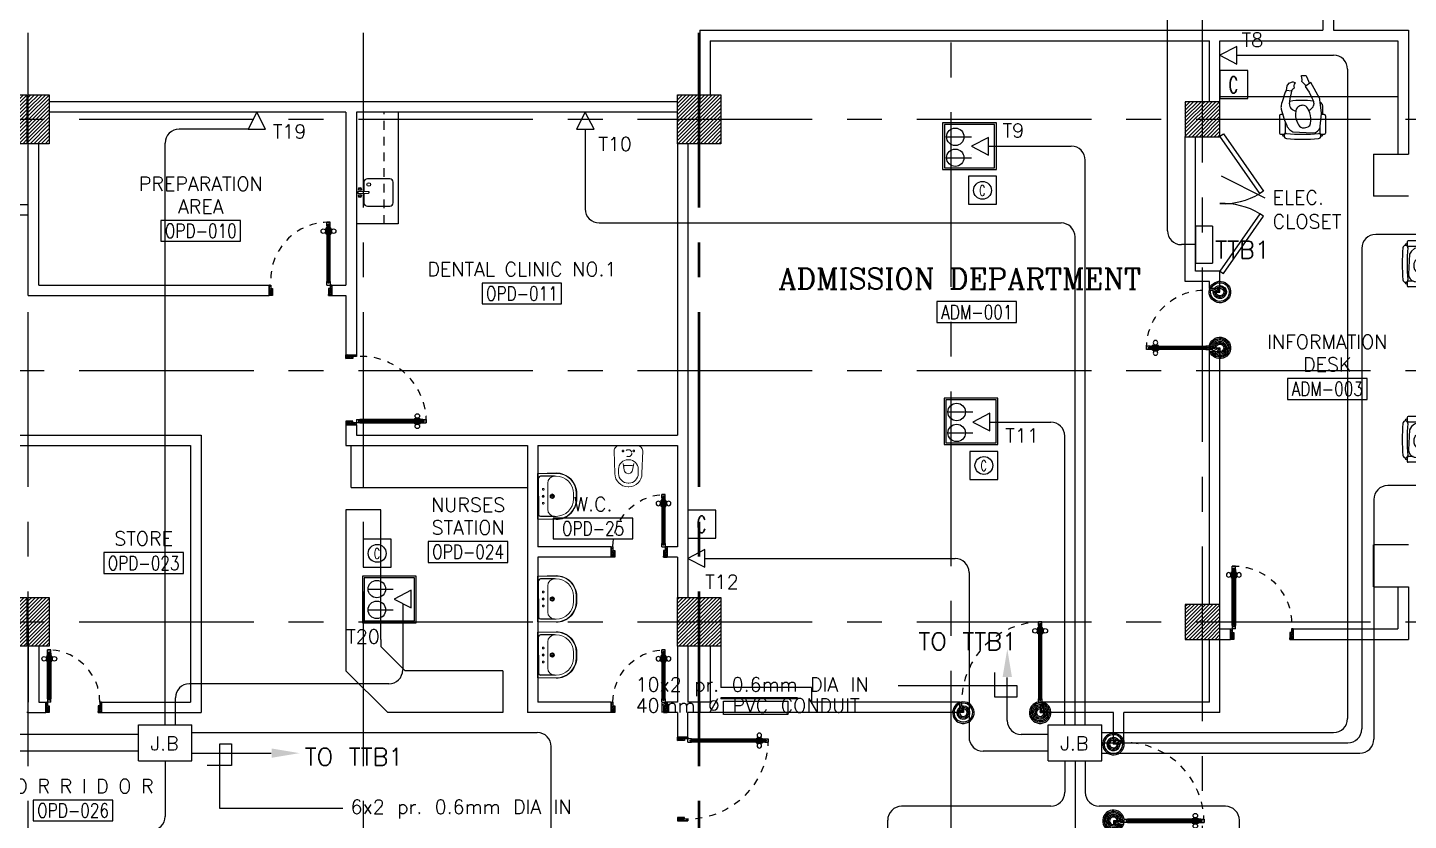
# Model space of a CAD drawing. Extents: x -1.4 to 90.6, y -12.3 to 78.9.
# Drawn here: x 42.56 to 62.34, y 10.99 to 22.35 of the extents above; entities that cross this region are included whole.
import ezdxf
from ezdxf.enums import TextEntityAlignment as Align

# ---------------------------------------------------------------- set-up
doc = ezdxf.new("R2010")
doc.units = 0
doc.header["$MEASUREMENT"] = 0
for name, pattern in [('CENTERX2', [4, 2.5, -0.5, 0.5, -0.5]), ('DASHED', [0.75, 0.5, -0.25]), ('HIDDEN', [0.375, 0.25, -0.125]), ('HIDDEN2', [0.1875, 0.125, -0.0625])]:
    doc.linetypes.add(name, pattern=pattern)
doc.layers.get('0').update_dxf_attribs({"color": 11, "linetype": 'CONTINUOUS'})
for name, color, linetype in [('AXES', 11, 'CENTERX2'), ('COL', 11, 'CONTINUOUS'), ('COUNTER', 11, 'CONTINUOUS'), ('DOOR', 11, 'CONTINUOUS'), ('E-CO', 6, 'CONTINUOUS'), ('E-SOCKETS', 4, 'CONTINUOUS'), ('E-TEL', 4, 'CONTINUOUS'), ('E-TEXT', 2, 'CONTINUOUS'), ('E-WIRE', 4, 'CONTINUOUS'), ('EJ', 11, 'CONTINUOUS'), ('FHC', 11, 'CONTINUOUS'), ('FIX', 11, 'CONTINUOUS'), ('HAT', 11, 'CONTINUOUS'), ('ME-FIX', 11, 'CONTINUOUS'), ('NON-MEDICAL', 11, 'CONTINUOUS'), ('RM-BOX', 11, 'CONTINUOUS'), ('RM-NAME', 11, 'CONTINUOUS'), ('RM-NO', 11, 'CONTINUOUS'), ('SUNI-FUR', 11, 'CONTINUOUS'), ('WALL', 11, 'CONTINUOUS')]:
    doc.layers.add(name, color=color, linetype=linetype)
doc.styles.add('ROMANC', font='romanc', dxfattribs={"height": 0.1})
doc.styles.add('ROMANS', font='ROMANS.shx', dxfattribs={"width": 0.6})
doc.styles.get("Standard").update_dxf_attribs({"font": 'TXT.shx'})

# ---------------------------------------------------------------- blocks, each defined once
blk = doc.blocks.new('RM1')
at = {"layer": 'RM-BOX'}
blk.add_lwpolyline([(570, -200), (-570, -200), (-570, -500), (570, -500)], close=True, dxfattribs=at)
at = {"layer": 'RM-NAME', "style": 'ROMANS'}
for tag, p in [('ROOMNAME1', (0, 324)), ('ROOMNAME2', (0, 0))]:
    blk.add_attdef(tag, text='', height=200, dxfattribs=at).set_placement(p, align=Align.MIDDLE)
at = {"layer": 'RM-NO', "style": 'ROMANS', "width": 0.8}
blk.add_attdef('ROOMNO', text='', height=200, dxfattribs=at).set_placement((0, -350), align=Align.MIDDLE)
blk = doc.blocks.new('DOOR90')
at = {"layer": 'DOOR', "color": 7, "linetype": 'ByBlock'}
for p, q in [((-150, 0), (0, 0)), ((-150, 0), (-150, -25)), ((0, -50), (-114, 0)), ((0, -50), (-40, 0)), ((0, -50), (0, 0)), ((-1000, -25), (-1050, -25)), ((-1050, -75), (-1050, -25)), ((-1050, -25), (-1050, -75)), ((-1000, -75), (-1050, -75)), ((-1000, -42), (-1020, -42)), ((-1020, -42), (-1020, -58)), ((-1000, -58), (-1020, -58)), ((-1000, -25), (-1000, -42)), ((-1000, -58), (-1000, -75)), ((-878, -18), (-968, -18)), ((-968, -25), (-968, -18)), ((-968, -75), (-968, -82)), ((-878, -82), (-968, -82)), ((-955, -9), (-890, -9)), ((-955, -18), (-955, -9)), ((-955, -18), (-890, -18)), ((-955, -82), (-890, -82)), ((-955, -82), (-955, -91)), ((-955, -91), (-890, -91)), ((-890, -18), (-890, -9)), ((-890, -82), (-890, -91)), ((-878, -25), (-878, -18)), ((-878, -75), (-878, -82)), ((-200, -25), (-150, -25)), ((-200, -42), (-200, -25)), ((-180, -42), (-200, -42)), ((-200, -58), (-180, -58)), ((-200, -75), (-200, -58)), ((-150, -75), (-200, -75)), ((-180, -58), (-180, -42)), ((-150, -25), (-100, -25)), ((-150, -75), (-150, -25)), ((-100, -25), (-100, -50)), ((0, -50), (-100, -37)), ((-100, -50), (0, -50)), ((-150, -875), (-100, -875)), ((-150, -900), (-150, -875)), ((-150, -900), (0, -900)), ((0, -900), (-150, -900)), ((0, -850), (-114, -900)), ((-100, -875), (-100, -850)), ((0, -850), (-100, -863)), ((-100, -850), (0, -850)), ((0, -850), (-40, -900)), ((0, -850), (0, -900))]:
    blk.add_line(p, q, dxfattribs=at)
at = {"layer": 'DOOR', "linetype": 'ByBlock'}
for p, q in [((-200, -25), (-1000, -25)), ((-200, -42), (-1000, -42)), ((-200, -58), (-1000, -58)), ((-1000, -75), (-200, -75))]:
    blk.add_line(p, q, dxfattribs=at)
at = {"layer": 'DOOR', "color": 7, "linetype": 'ByBlock'}
for centre in [(-923, 24), (-923, -124)]:
    blk.add_circle(centre, 32.4, dxfattribs=at)
for centre, radius, start, end in [((0, -50), 154, 161.1053, 166.2858), ((0, -50), 94.4, 148.0182, 180), ((0, -50), 134, 158.1598, 169.28), ((0, -50), 114, 154.0838, 167.3774), ((0, -50), 74.4, 137.7764, 180), ((0, -50), 54.4, 113.2074, 180), ((0, -50), 34.4, 90, 180), ((0, -50), 14.4, 90, 180), ((0, -850), 154, 193.7142, 198.8947), ((0, -850), 134, 190.72, 201.8402), ((0, -850), 94.4, 180, 211.9818), ((0, -850), 74.4, 180, 222.2236), ((0, -850), 54.4, 180, 246.7926), ((0, -850), 34.4, 180, 270), ((0, -850), 14.4, 180, 270)]:
    blk.add_arc(centre, radius, start, end, dxfattribs=at)
at = {"layer": 'DOOR', "linetype": 'HIDDEN', "ltscale": 0.5}
blk.add_arc((-222, -50), 828, 178.2701, 275.003, dxfattribs=at)
blk = doc.blocks.new('DOOR100')
at = {"layer": 'DOOR', "color": 7, "linetype": 'ByBlock'}
for p, q in [((-91, 1205), (-91, 1140)), ((-82, 1205), (-91, 1205)), ((-82, 1128), (-82, 1218)), ((-75, 1218), (-82, 1218)), ((-82, 1205), (-82, 1140)), ((-75, 1250), (-75, 1300)), ((-75, 1300), (-25, 1300)), ((-25, 1300), (-75, 1300)), ((-58, 1250), (-75, 1250)), ((-58, 1250), (-58, 1270)), ((-42, 1270), (-58, 1270)), ((-42, 1250), (-42, 1270)), ((-25, 1250), (-42, 1250)), ((-25, 1250), (-25, 1300)), ((-25, 1218), (-18, 1218)), ((-18, 1128), (-18, 1218)), ((-18, 1205), (-18, 1140)), ((-18, 1205), (-9, 1205)), ((-9, 1205), (-9, 1140)), ((-82, 1140), (-91, 1140)), ((-75, 1128), (-82, 1128)), ((-25, 1128), (-18, 1128)), ((-18, 1140), (-9, 1140)), ((-75, 200), (-58, 200)), ((-75, 150), (-75, 200)), ((-58, 200), (-58, 180)), ((-42, 200), (-25, 200)), ((-42, 180), (-42, 200)), ((-25, 200), (-25, 150)), ((-1200, 0), (-1200, 150)), ((-1200, 150), (-1175, 150)), ((-1200, 150), (-1200, 0)), ((-1150, 0), (-1200, 114)), ((-1150, 0), (-1200, 40)), ((-1150, 0), (-1200, 0)), ((-1175, 150), (-1175, 100)), ((-1175, 100), (-1150, 100)), ((-1150, 0), (-1163, 100)), ((-1150, 100), (-1150, 0)), ((-75, 150), (-25, 150)), ((-58, 180), (-42, 180)), ((-50, 0), (0, 114)), ((-50, 100), (-50, 0)), ((-50, 0), (-37, 100)), ((-25, 100), (-50, 100)), ((-50, 0), (0, 40)), ((-50, 0), (0, 0)), ((0, 150), (-25, 150)), ((-25, 150), (-25, 100)), ((0, 0), (0, 150)), ((0, 150), (0, 0))]:
    blk.add_line(p, q, dxfattribs=at)
at = {"layer": 'DOOR', "linetype": 'ByBlock'}
for p, q in [((-75, 1250), (-75, 200)), ((-58, 200), (-58, 1250)), ((-42, 200), (-42, 1250)), ((-25, 200), (-25, 1250))]:
    blk.add_line(p, q, dxfattribs=at)
at = {"layer": 'DOOR', "color": 7, "linetype": 'ByBlock'}
for centre in [(-124, 1173), (24, 1173)]:
    blk.add_circle(centre, 32.4, dxfattribs=at)
at = {"layer": 'DOOR', "linetype": 'HIDDEN', "ltscale": 0.5}
blk.add_arc((-25, 150), 1150, 90, 180, dxfattribs=at)
at = {"layer": 'DOOR', "color": 7, "linetype": 'ByBlock'}
for centre, radius, start, end in [((-1150, 0), 154, 103.7142, 108.8947), ((-1150, 0), 134, 100.72, 111.8402), ((-1150, 0), 94.4, 90, 121.9818), ((-1150, 0), 74.4, 90, 132.2236), ((-1150, 0), 54.4, 90, 156.7926), ((-1150, 0), 34.4, 90, 180), ((-1150, 0), 14.4, 90, 180), ((-50, 0), 94.4, 58.0182, 90), ((-50, 0), 74.4, 47.7764, 90), ((-50, 0), 54.4, 23.2074, 90), ((-50, 0), 34.4, 0, 90), ((-50, 0), 14.4, 0, 90), ((-50, 0), 134, 68.1598, 79.28), ((-50, 0), 114, 64.0838, 77.3774), ((-50, 0), 154, 71.1053, 76.2858)]:
    blk.add_arc(centre, radius, start, end, dxfattribs=at)
blk = doc.blocks.new('A$C49F1192B')
at = {"layer": 'DOOR', "color": 0, "linetype": 'ByBlock', "xscale": -1, "rotation": 270}
blk.add_blockref('DOOR100', (0, 1200), dxfattribs=at)
blk = doc.blocks.new('*X86')
at = {"color": 0}
for p, q in [((73379, 17907), (73834, 18361)), ((73379, 17960), (73780, 18361)), ((73379, 18013), (73727, 18361)), ((73379, 18066), (73674, 18361)), ((73379, 18119), (73621, 18361)), ((73379, 18172), (73568, 18361)), ((73379, 18225), (73515, 18361)), ((73379, 18278), (73462, 18361)), ((73379, 18331), (73409, 18361)), ((73387, 17861), (73879, 18354)), ((73440, 17861), (73879, 18301)), ((73493, 17861), (73879, 18248)), ((73546, 17861), (73879, 18195)), ((73599, 17861), (73879, 18142)), ((73652, 17861), (73879, 18088)), ((73705, 17861), (73879, 18035)), ((73758, 17861), (73879, 17982)), ((73811, 17861), (73879, 17929)), ((73864, 17861), (73879, 17876))]:
    blk.add_line(p, q, dxfattribs=at)
blk = doc.blocks.new('COL50')
at = {"layer": 'COL'}
blk.add_lwpolyline([(-250, 250), (-250, -250), (250, -250), (250, 250)], close=True, dxfattribs=at)
blk = doc.blocks.new('*X85')
at = {"color": 0}
for p, q in [((73379, 25066), (73874, 25561)), ((73379, 25119), (73821, 25561)), ((73379, 25172), (73768, 25561)), ((73379, 25225), (73715, 25561)), ((73379, 25278), (73662, 25561)), ((73379, 25331), (73609, 25561)), ((73379, 25384), (73556, 25561)), ((73379, 25437), (73503, 25561)), ((73379, 25490), (73450, 25561)), ((73379, 25543), (73397, 25561)), ((73427, 25061), (73879, 25513)), ((73480, 25061), (73879, 25460)), ((73533, 25061), (73879, 25407)), ((73586, 25061), (73879, 25354)), ((73639, 25061), (73879, 25301)), ((73692, 25061), (73879, 25248)), ((73745, 25061), (73879, 25195)), ((73798, 25061), (73879, 25142)), ((73851, 25061), (73879, 25089))]:
    blk.add_line(p, q, dxfattribs=at)
blk = doc.blocks.new('C11')
at = {"layer": 'HAT'}
h = blk.add_hatch(dxfattribs=at)
h.set_pattern_fill('ANSI31', color=256, scale=300, style=0)
h.set_pattern_definition([(45, (-383765.23, -62181), (-26.5165043, 26.5165043), [])])
h.paths.add_polyline_path([(-20, 350), (-20, 700), (-320, 700), (-320, 350)])
h.paths.add_polyline_path([(-320, 0), (-20, 0), (-20, 350), (-320, 350)])
h = blk.add_hatch(dxfattribs=at)
h.set_pattern_fill('ANSI31', color=256, scale=300, style=0)
h.set_pattern_definition([(45, (-383445.23, -62181), (-26.5165043, 26.5165043), [])])
h.paths.add_polyline_path([(300, 350), (300, 700), (0, 700), (0, 350)])
h.paths.add_polyline_path([(0, 0), (300, 0), (300, 350), (0, 350)])
at = {"layer": 'COL'}
for points in [[(-20, 700), (-20, 0), (-320, 0), (-320, 700)], [(300, 700), (300, 0), (0, 0), (0, 700)]]:
    blk.add_lwpolyline(points, close=True, dxfattribs=at)
blk = doc.blocks.new('DOOR80')
at = {"layer": 'DOOR', "color": 7, "linetype": 'ByBlock'}
for p, q in [((-150, 800), (0, 800)), ((-150, 800), (-150, 775)), ((0, 800), (-150, 800)), ((0, 750), (-114, 800)), ((0, 750), (-40, 800)), ((0, 750), (0, 800)), ((-150, 775), (-100, 775)), ((-100, 775), (-100, 750)), ((0, 750), (-100, 763)), ((-100, 750), (0, 750)), ((-850, 75), (-900, 75)), ((-900, 75), (-900, 25)), ((-900, 25), (-900, 75)), ((-850, 25), (-900, 25)), ((-850, 58), (-870, 58)), ((-870, 42), (-870, 58)), ((-850, 42), (-870, 42)), ((-850, 58), (-850, 75)), ((-850, 25), (-850, 42)), ((-727, 82), (-817, 82)), ((-817, 75), (-817, 82)), ((-817, 25), (-817, 18)), ((-727, 18), (-817, 18)), ((-805, 91), (-740, 91)), ((-805, 82), (-805, 91)), ((-805, 82), (-740, 82)), ((-805, 18), (-740, 18)), ((-805, 18), (-805, 9)), ((-805, 9), (-740, 9)), ((-740, 82), (-740, 91)), ((-740, 18), (-740, 9)), ((-727, 75), (-727, 82)), ((-727, 25), (-727, 18)), ((-150, 75), (-200, 75)), ((-200, 75), (-200, 58)), ((-200, 58), (-180, 58)), ((-180, 42), (-200, 42)), ((-200, 42), (-200, 25)), ((-200, 25), (-150, 25)), ((-180, 58), (-180, 42)), ((-150, 75), (-150, 25)), ((-150, 25), (-100, 25)), ((-150, 0), (-150, 25)), ((0, 0), (-150, 0)), ((0, 50), (-114, 0)), ((-100, 25), (-100, 50)), ((0, 50), (-100, 37)), ((-100, 50), (0, 50)), ((0, 50), (-40, 0)), ((0, 50), (0, 0))]:
    blk.add_line(p, q, dxfattribs=at)
at = {"layer": 'DOOR', "linetype": 'ByBlock'}
for p, q in [((-850, 75), (-200, 75)), ((-200, 58), (-850, 58)), ((-200, 42), (-850, 42)), ((-200, 25), (-850, 25))]:
    blk.add_line(p, q, dxfattribs=at)
at = {"layer": 'DOOR', "color": 7, "linetype": 'ByBlock'}
for centre in [(-772, 124), (-772, -24)]:
    blk.add_circle(centre, 32.4, dxfattribs=at)
for centre, radius, start, end in [((0, 750), 154, 161.1053, 166.2858), ((0, 750), 134, 158.1598, 169.28), ((0, 750), 94.4, 148.0182, 180), ((0, 750), 74.4, 137.7764, 180), ((0, 750), 54.4, 113.2074, 180), ((0, 750), 34.4, 90, 180), ((0, 750), 14.4, 90, 180), ((0, 50), 154, 193.7142, 198.8947), ((0, 50), 134, 190.72, 201.8402), ((0, 50), 114, 192.6226, 205.9162), ((0, 50), 94.4, 180, 211.9818), ((0, 50), 74.4, 180, 222.2236), ((0, 50), 54.4, 180, 246.7926), ((0, 50), 34.4, 180, 270), ((0, 50), 14.4, 180, 270)]:
    blk.add_arc(centre, radius, start, end, dxfattribs=at)
at = {"layer": 'DOOR', "linetype": 'HIDDEN', "ltscale": 0.5}
blk.add_arc((-149, 23), 752, 90.0695, 176.0204, dxfattribs=at)
blk = doc.blocks.new('A$C24ED45A6')
at = {"layer": 'DOOR', "color": 0, "linetype": 'ByBlock'}
for p, q in [((909, 1055), (909, 990)), ((918, 1055), (909, 1055)), ((918, 990), (909, 990)), ((918, 978), (918, 1068)), ((925, 1068), (918, 1068)), ((918, 1055), (918, 990)), ((925, 1100), (925, 1150)), ((925, 1150), (975, 1150)), ((975, 1150), (925, 1150)), ((942, 1100), (925, 1100)), ((942, 1100), (942, 1120)), ((958, 1120), (942, 1120)), ((958, 1100), (958, 1120)), ((975, 1100), (958, 1100)), ((975, 1100), (975, 1150)), ((975, 1068), (982, 1068)), ((982, 978), (982, 1068)), ((982, 1055), (982, 990)), ((982, 1055), (991, 1055)), ((982, 990), (991, 990)), ((991, 1055), (991, 990)), ((925, 978), (918, 978)), ((975, 978), (982, 978)), ((925, 150), (925, 200)), ((925, 200), (942, 200)), ((942, 200), (942, 180)), ((958, 180), (958, 200)), ((958, 200), (975, 200)), ((975, 200), (975, 150)), ((0, 0), (0, 150)), ((0, 150), (25, 150)), ((50, 0), (0, 0)), ((25, 150), (25, 100)), ((25, 100), (50, 100)), ((50, 100), (50, 0)), ((925, 150), (975, 150)), ((942, 180), (958, 180)), ((975, 100), (950, 100)), ((950, 100), (950, 0)), ((1000, 150), (975, 150)), ((975, 150), (975, 100)), ((1000, 150), (1000, 0)), ((950, 0), (1000, 0))]:
    blk.add_line(p, q, dxfattribs=at)
at = {"layer": 'DOOR', "linetype": 'ByBlock'}
for p, q in [((925, 1100), (925, 200)), ((942, 200), (942, 1100)), ((958, 200), (958, 1100)), ((975, 200), (975, 1100))]:
    blk.add_line(p, q, dxfattribs=at)
at = {"layer": 'DOOR', "color": 9, "linetype": 'ByBlock'}
for p, q in [((50, 0), (0, 114)), ((50, 0), (0, 40)), ((50, 0), (37, 100)), ((950, 0), (1000, 114)), ((950, 0), (963, 100)), ((950, 0), (1000, 40))]:
    blk.add_line(p, q, dxfattribs=at)
at = {"layer": 'DOOR', "color": 0, "linetype": 'ByBlock'}
for centre in [(876, 1023), (1024, 1023)]:
    blk.add_circle(centre, 32.4, dxfattribs=at)
at = {"layer": 'DOOR', "linetype": 'HIDDEN', "ltscale": 0.5}
blk.add_arc((950, 222), 928, 88.456, 184.4816, dxfattribs=at)
at = {"layer": 'DOOR', "color": 9, "linetype": 'ByBlock'}
for centre, radius, start, end in [((50, 0), 154, 103.7142, 108.8947), ((50, 0), 134, 100.72, 111.8402), ((50, 0), 114, 102.6226, 115.9162), ((50, 0), 94.4, 90, 121.9818), ((50, 0), 74.4, 90, 132.2236), ((50, 0), 54.4, 90, 156.7926), ((50, 0), 34.4, 90, 180), ((50, 0), 14.4, 90, 180), ((950, 0), 94.4, 58.0182, 90), ((950, 0), 74.4, 47.7764, 90), ((950, 0), 54.4, 23.2074, 90), ((950, 0), 34.4, 0, 90), ((950, 0), 14.4, 0, 90), ((950, 0), 134, 68.1598, 79.28), ((950, 0), 114, 64.0838, 77.3774), ((950, 0), 154, 71.1053, 76.2858)]:
    blk.add_arc(centre, radius, start, end, dxfattribs=at)
at = {"layer": 'WALL'}
blk.add_line((1000, 0), (1000, 150), dxfattribs=at)
blk = doc.blocks.new('LAV-003')
at = {"layer": 'FIX', "linetype": 'ByBlock'}
blk.add_line((-328, -25), (328, -25), dxfattribs=at)
at = {"layer": 'FIX', "linetype": 'Continuous', "lineweight": 20}
for p, q in [((-328, -285), (-328, -25)), ((0, -165), (-187, -165)), ((0, -165), (187, -165)), ((328, -285), (328, -25)), ((-288, -285), (-288, -265)), ((287, -285), (287, -265)), ((0, -535), (-38, -535)), ((0, -575), (-38, -575)), ((0, -535), (38, -535)), ((0, -575), (38, -575))]:
    blk.add_line(p, q, dxfattribs=at)
at = {"layer": 'FIX', "linetype": 'ByBlock', "ltscale": 0.3}
for p, q in [((-288, -265), (-288, -60)), ((0, -35), (-262, -35)), ((0, -35), (262, -35)), ((287, -265), (287, -60))]:
    blk.add_line(p, q, dxfattribs=at)
at = {"layer": 'FIX', "lineweight": 20}
for p, q in [((-16, -101), (15, -101)), ((0, -85), (0, -116))]:
    blk.add_line(p, q, dxfattribs=at)
at = {"layer": 'FIX', "linetype": 'DASHED', "lineweight": 20, "ltscale": 0.04}
for p, q in [((0, -194), (0, -266)), ((-36, -230), (37, -230))]:
    blk.add_line(p, q, dxfattribs=at)
at = {"layer": 'FIX', "linetype": 'Continuous', "lineweight": 20}
blk.add_lwpolyline([(295, -25), (0, -25), (-328, -25), (-334, -285, 0.414214), (-38, -582), (0, -582), (38, -582, 0.414214), (334, -285), (328, -25), (0, -25)], format="xyb", dxfattribs=at)
at = {"layer": 'FIX', "linetype": 'HIDDEN', "lineweight": 20, "ltscale": 0.05}
for centre in [(-100, -101), (100, -101)]:
    blk.add_circle(centre, 12.4, dxfattribs=at)
at = {"layer": 'FIX', "lineweight": 20}
for centre, radius in [((0, -101), 15.5), ((0, -230), 29.5), ((0, -230), 22.5)]:
    blk.add_circle(centre, radius, dxfattribs=at)
at = {"layer": 'FIX', "linetype": 'ByBlock', "ltscale": 0.3}
for centre, start, end in [((-262, -60), 90, 180), ((262, -60), 0, 90)]:
    blk.add_arc(centre, 25, start, end, dxfattribs=at)
at = {"layer": 'FIX', "linetype": 'Continuous', "lineweight": 20}
for centre, radius, start, end in [((-187, -265), 100, 90, 180), ((187, -265), 100, 0, 90), ((-38, -285), 290, 180, 270), ((-38, -285), 250, 180, 270), ((38, -285), 290, 270, 0), ((38, -285), 250, 270, 0)]:
    blk.add_arc(centre, radius, start, end, dxfattribs=at)
blk = doc.blocks.new('WC1')
at = {"layer": 'FIX', "lineweight": 20}
for p, q in [((35, 204), (-293, 194)), ((-482, 5), (-482, -5)), ((-429, 5), (-429, -5)), ((-289, 24), (-295, 0)), ((-295, 0), (-289, -24)), ((-230, 141), (-293, 141)), ((-150, 76), (-245, 60)), ((-94, 5), (-94, -5)), ((108, 0), (108, 131)), ((108, -131), (108, 0)), ((-293, -141), (-230, -141)), ((-293, -194), (35, -204)), ((-245, -60), (-150, -76)), ((32, -204), (35, -204))]:
    blk.add_line(p, q, dxfattribs=at)
at = {"layer": 'FIX', "linetype": 'Continuous', "lineweight": 20}
blk.add_line((-175, -47), (-175, 45), dxfattribs=at)
at = {"layer": 'FIX', "linetype": 'HIDDEN2', "lineweight": 20, "ltscale": 0.3}
blk.add_circle((0, 0), 49.8, dxfattribs=at)
at = {"layer": 'FIX', "linetype": 'HIDDEN', "lineweight": 20, "ltscale": 0.05}
for centre in [(32, 78), (32, -77)]:
    blk.add_circle(centre, 11.6, dxfattribs=at)
at = {"layer": 'FIX', "lineweight": 20}
for centre, radius, start, end in [((35, 131), 73, 360, 90), ((-293, 5), 189, 90, 180), ((-293, 5), 136, 90, 180), ((-228, -7), 68.2, 128.9242, 152.8468), ((-219, -18), 82, 108.496, 128.9242), ((-230, 5), 136, 360, 90), ((-293, -5), 189, 180, 270), ((-293, -5), 136, 180, 270), ((-228, 7), 68.2, 207.1532, 231.0758), ((-219, 18), 82, 231.0758, 251.504), ((-230, -5), 136, 270, 0), ((35, -131), 73, 270, 0)]:
    blk.add_arc(centre, radius, start, end, dxfattribs=at)
at = {"layer": 'FIX', "linetype": 'Continuous', "lineweight": 20}
for centre, start, end in [((-198, 46), 357.6662, 91.6121), ((-197, -46), 268.3879, 2.3338)]:
    blk.add_arc(centre, 22.3, start, end, dxfattribs=at)
blk = doc.blocks.new('A$C7D0B43B4')
at = {"layer": 'NON-MEDICAL'}
for p, q in [((0.043, 0.597), (0.043, 0.593)), ((0.071, 0.618), (0.063, 0.618)), ((0.071, 0.644), (0.071, 0.597)), ((0.336, 0.658), (0.085, 0.658)), ((0.357, 0.638), (0.357, 0.614)), ((0.106, 0.467), (0.09, 0.179)), ((0.251, 0.577), (0.091, 0.577)), ((0.134, 0.512), (0.106, 0.467)), ((0.178, 0.547), (0.134, 0.512)), ((0.397, 0.425), (0.41, 0.455)), ((0.41, 0.455), (0.42, 0.475)), ((0.42, 0.475), (0.436, 0.491)), ((0.507, 0.515), (0.509, 0.515)), ((0.509, 0.515), (0.541, 0.511)), ((0.541, 0.511), (0.583, 0.504)), ((0.583, 0.504), (0.62, 0.497)), ((0.62, 0.497), (0.663, 0.486)), ((0.663, 0.486), (0.688, 0.48)), ((0.688, 0.48), (0.699, 0.565)), ((0.415, 0.223), (0.409, 0.24)), ((0.454, 0.186), (0.415, 0.223)), ((0.586, 0.085), (0.813, 0.209)), ((0.673, 0.236), (0.594, 0.195)), ((0.754, 0.29), (0.673, 0.236)), ((0.813, 0.209), (0.754, 0.29)), ((0.043, 0.065), (0.043, 0.061)), ((0.071, 0.04), (0.063, 0.04)), ((0.071, 0.061), (0.071, 0.014)), ((0.159, 0.081), (0.091, 0.081)), ((0.174, 0.076), (0.185, 0.075)), ((0.185, 0.075), (0.363, 0.056)), ((0.357, 0.057), (0.357, 0.02)), ((0.481, 0.042), (0.357, 0.042)), ((0.374, 0.056), (0.568, 0.079)), ((0.517, 0.169), (0.481, 0.174)), ((0.594, 0.195), (0.545, 0.173)), ((0.336, 0), (0.085, 0))]:
    blk.add_line(p, q, dxfattribs=at)
for points in [[(0.36, 0.43, 0.128062), (0.226, 0.398, 0.215717), (0.165, 0.334), (0.165, 0.302), (0.169, 0.28), (0.179, 0.25, 0.242433), (0.225, 0.213, 0.136513), (0.377, 0.225), (0.439, 0.254, 0.297129), (0.486, 0.326, 0.138986), (0.471, 0.383, 0.105167), (0.45, 0.408), (0.43, 0.418), (0.406, 0.423), (0.36, 0.429)], [(0.698, 0.558), (0.766, 0.55, -0.166504), (0.775, 0.545), (0.806, 0.515, -0.116666), (0.809, 0.509), (0.822, 0.473, -0.181583), (0.821, 0.462), (0.811, 0.438, -0.566275), (0.802, 0.437, 0.372711), (0.738, 0.448, -0.458371), (0.731, 0.45, 0.210622), (0.689, 0.49)], [(0.763, 0.278), (0.827, 0.34, -0.445833), (0.835, 0.34), (0.837, 0.338, 0.30427), (0.855, 0.332), (0.905, 0.346, -0.509983), (0.913, 0.341), (0.911, 0.285, -0.292523), (0.9, 0.27), (0.8, 0.228)]]:
    blk.add_lwpolyline(points, format="xyb", dxfattribs=at)
for centre, radius, start, end in [((0.047, 0.558), 0.0356, 0, 180), ((0.063, 0.597), 0.0208, 90, 180), ((0.085, 0.644), 0.0138, 90, 180), ((0.091, 0.597), 0.0201, 180, 270), ((0.813, -0.863), 1.546, 104.2923, 114.2344), ((0.336, 0.638), 0.0203, 0, 90), ((0.456, 0.537), 0.101, 75.057, 104.2923), ((-0.092, -1.518), 2.229, 69.1975, 75.057), ((2.366, 0.329), 2.366, 174.4479, 185.5521), ((2.367, 0.329), 2.296, 174.2765, 185.7235), ((0.494, 0.435), 0.081, 81.0713, 136.3762), ((-0.526, 0.329), 1.083, 351.724, 9.6686), ((0.047, 0.1), 0.0356, 180, 0), ((0.063, 0.061), 0.0208, 180, 270), ((0.091, 0.061), 0.0201, 90, 180), ((0.085, 0.014), 0.0138, 180, 270), ((0.202, 0.184), 0.112, 182.6749, 255.2934), ((0.336, 0.02), 0.0203, 270, 0), ((0.368, 0.107), 0.0506, 264.13, 276.5666), ((0.488, 0.224), 0.0506, 227.3813, 262.245), ((0.481, 0.092), 0.0498, 270, 338.5912), ((0.524, 0.219), 0.0506, 262.245, 294.4377), ((0.562, 0.129), 0.0506, 276.5666, 298.8411)]:
    blk.add_arc(centre, radius, start, end, dxfattribs=at)
blk = doc.blocks.new('A$C4EEB47EC')
at = {"layer": 'ME-FIX', "linetype": 'HIDDEN2'}
blk.add_line((1.6, 0.4), (0, 0.4), dxfattribs=at)
at = {"layer": 'ME-FIX'}
blk.add_lwpolyline([(0, 0.6), (1.6, 0.6), (1.6, 0)], dxfattribs=at)
blk.add_lwpolyline([(1.162, 0.107), (1.296, 0.107, 0.414214), (1.346, 0.157), (1.346, 0.478, 0.414214), (1.296, 0.528), (1.003, 0.528, 0.414214), (0.953, 0.478), (0.953, 0.157, 0.414214), (1.003, 0.107), (1.137, 0.107)], format="xyb", dxfattribs=at)
blk.add_lwpolyline([(1.133, 0.019), (1.165, 0.019), (1.159, 0.174, 1), (1.139, 0.174)], format="xyb", close=True, dxfattribs=at)
for centre, radius in [((1.035, 0.177), 0.0255), ((1.1, 0.05), 0.0217), ((1.1, 0.05), 0.014), ((1.199, 0.05), 0.0217), ((1.199, 0.05), 0.014)]:
    blk.add_circle(centre, radius, dxfattribs=at)

msp = doc.modelspace()

# ---------------------------------------------------------------- linework, layer by layer
at = {"layer": 'AXES'}
for p, q in [((47.3714, -0.2278), (47.3714, 78.5849)), ((59.3914, -11.5849), (59.3914, 78.2497)), ((42.5714, -0.2278), (42.5714, 77.909)), ((52.1714, -0.2278), (52.1714, 77.8997)), ((52.1914, -0.2278), (52.1914, 77.8997)), ((55.7914, 6.6365), (55.7914, 65.4565)), ((-0.7, 21.0365), (68.3914, 21.0365)), ((-0.7, 17.4365), (68.3914, 17.4365)), ((-0.7, 13.8365), (68.3914, 13.8365))]:
    msp.add_line(p, q, dxfattribs=at)
at = {"layer": 'COUNTER'}
for p, q in [((59.6414, 21.3615), (62.1914, 21.3615)), ((61.8414, 20.5365), (61.8414, 19.934)), ((61.8414, 20.5365), (62.1914, 20.5365)), ((62.3414, 19.934), (61.8414, 19.934)), ((47.195, 15.7615), (47.1964, 16.3615)), ((47.195, 15.7615), (49.7214, 15.7615)), ((61.8414, 14.3376), (61.8414, 14.9401)), ((62.3414, 14.9401), (61.8414, 14.9401)), ((61.8414, 14.3376), (62.1914, 14.3376)), ((47.1214, 13.5865), (47.1214, 13.1365)), ((47.6214, 13.5865), (47.6214, 13.4851)), ((47.97, 13.1365), (47.6214, 13.4851)), ((47.7214, 12.5365), (47.1214, 13.1365)), ((49.3684, 13.1365), (47.97, 13.1365)), ((49.3684, 13.1365), (49.3684, 12.5365)), ((49.3684, 12.5365), (47.7214, 12.5365))]:
    msp.add_line(p, q, dxfattribs=at)
msp.add_lwpolyline([(47.6214, 13.5865), (47.6214, 15.4415), (47.1214, 15.4415), (47.1214, 13.5865)], dxfattribs=at)
at = {"layer": 'E-CO', "color": 4}
for points in [[(60.0414, 21.7324), (59.6414, 21.7324), (59.6414, 21.3324), (60.0414, 21.3324)], [(56.4402, 20.2195), (56.0402, 20.2195), (56.0402, 19.8195), (56.4402, 19.8195)], [(56.4606, 16.278), (56.0606, 16.278), (56.0606, 15.878), (56.4606, 15.878)], [(52.4214, 15.4365), (52.0214, 15.4365), (52.0214, 15.0365), (52.4214, 15.0365)], [(47.7695, 15.0195), (47.3695, 15.0195), (47.3695, 14.6195), (47.7695, 14.6195)]]:
    msp.add_lwpolyline(points, close=True, dxfattribs=at)
at = {"layer": 'E-SOCKETS'}
for p, q in [((56.4392, 20.9842), (55.6695, 20.9842)), ((55.6695, 20.9842), (55.6695, 20.3168)), ((56.4392, 20.3168), (56.4392, 20.9842)), ((55.7251, 20.7849), (56.0834, 20.7849)), ((56.3252, 20.7767), (56.083, 20.6504)), ((56.3252, 20.5242), (56.3252, 20.7767)), ((56.083, 20.6504), (56.3252, 20.5242)), ((56.083, 20.6504), (56.083, 20.6504)), ((55.7251, 20.4852), (56.0834, 20.4852)), ((56.083, 20.5287), (56.083, 20.5287)), ((55.6695, 20.3168), (56.4392, 20.3168)), ((55.6899, 17.0427), (55.6899, 16.3753)), ((56.4596, 17.0427), (55.6899, 17.0427)), ((56.4596, 16.3753), (56.4596, 17.0427)), ((55.7455, 16.8434), (56.1038, 16.8434)), ((56.3456, 16.8253), (56.1034, 16.699)), ((56.3456, 16.5727), (56.3456, 16.8253)), ((56.1034, 16.699), (56.3456, 16.5727)), ((56.1034, 16.699), (56.1034, 16.699)), ((55.7455, 16.5436), (56.1038, 16.5436)), ((55.6899, 16.3753), (56.4596, 16.3753)), ((48.1273, 14.4927), (47.3576, 14.4927)), ((47.3576, 14.4927), (47.3576, 13.8253)), ((48.1273, 13.8253), (48.1273, 14.4927)), ((47.4393, 14.3067), (47.7976, 14.3067)), ((48.0564, 14.2897), (47.8142, 14.1634)), ((48.0564, 14.0371), (48.0564, 14.2897)), ((47.8142, 14.1634), (48.0564, 14.0371)), ((47.4393, 14.0093), (47.7976, 14.0093)), ((47.3576, 13.8253), (48.1273, 13.8253))]:
    msp.add_line(p, q, dxfattribs=at)
at = {"layer": 'E-SOCKETS', "color": 8}
for p, q in [((56.4142, 20.9592), (55.6945, 20.9592)), ((55.6945, 20.9592), (55.6945, 20.3418)), ((56.4142, 20.3418), (56.4142, 20.9592)), ((55.6945, 20.3418), (56.4142, 20.3418)), ((55.7149, 17.0177), (55.7149, 16.4003)), ((56.4346, 17.0177), (55.7149, 17.0177)), ((56.4346, 16.4003), (56.4346, 17.0177)), ((55.7149, 16.4003), (56.4346, 16.4003)), ((48.1023, 14.4677), (47.3826, 14.4677)), ((47.3826, 14.4677), (47.3826, 13.8503)), ((48.1023, 13.8503), (48.1023, 14.4677)), ((47.3826, 13.8503), (48.1023, 13.8503))]:
    msp.add_line(p, q, dxfattribs=at)
at = {"layer": 'E-SOCKETS'}
for centre in [(55.8501, 20.7849), (55.8501, 20.4852), (55.8705, 16.8434), (55.8705, 16.5436), (47.5643, 14.3067), (47.5643, 14.0093)]:
    msp.add_circle(centre, 0.125, dxfattribs=at)
at = {"layer": 'E-TEL', "color": 4}
for p, q in [((59.8836, 22.0803), (59.6414, 21.954)), ((59.8836, 21.8278), (59.8836, 22.0803)), ((59.6414, 21.954), (59.6414, 21.954)), ((59.6414, 21.954), (59.8836, 21.8278)), ((45.8453, 21.1365), (45.719, 20.8944)), ((45.9715, 20.8944), (45.8453, 21.1365)), ((45.8453, 21.1365), (45.8453, 21.1365)), ((50.5493, 21.1365), (50.423, 20.8944)), ((50.6755, 20.8944), (50.5493, 21.1365)), ((50.5493, 21.1365), (50.5493, 21.1365)), ((45.719, 20.8944), (45.9715, 20.8944)), ((50.423, 20.8944), (50.6755, 20.8944)), ((59.2914, 19.5045), (59.2914, 18.9757)), ((59.5366, 19.5045), (59.2914, 19.5045)), ((59.5366, 19.5045), (59.5366, 18.9757)), ((59.2914, 18.9757), (59.5366, 18.9757)), ((52.2636, 14.8717), (52.0214, 14.7455)), ((52.2636, 14.6192), (52.2636, 14.8717)), ((52.0214, 14.7455), (52.0214, 14.7455)), ((52.0214, 14.7455), (52.2636, 14.6192)), ((44.149, 12.3627), (44.9152, 12.3627)), ((44.149, 11.8449), (44.149, 12.3627)), ((44.9152, 11.8449), (44.9152, 12.3627)), ((57.1828, 12.3627), (57.9489, 12.3627)), ((57.1828, 11.8449), (57.1828, 12.3627)), ((57.9489, 11.8449), (57.9489, 12.3627)), ((44.149, 11.8449), (44.9152, 11.8449)), ((57.1828, 11.8449), (57.9489, 11.8449))]:
    msp.add_line(p, q, dxfattribs=at)
at = {"layer": 'E-TEXT', "color": 11}
for points in [[(55.032, 12.9248), (56.7314, 12.9248), (56.7314, 12.7607), (56.4184, 12.7607), (56.4184, 13.1096)], [(47.0766, 11.1652), (45.3166, 11.1652), (45.3166, 12.0902), (45.4806, 12.0902), (45.4806, 11.7772), (45.1317, 11.7772)]]:
    msp.add_lwpolyline(points, dxfattribs=at)
at = {"layer": 'E-WIRE', "color": 4}
for p, q in [((58.8902, 19.4401), (58.8902, 23.6298)), ((59.8836, 21.954), (61.2694, 21.954)), ((61.4694, 21.754), (61.4694, 12.4508)), ((45.719, 20.8944), (44.7321, 20.8944)), ((44.5321, 12.3627), (44.5321, 20.6944)), ((56.3252, 20.6504), (57.5128, 20.6504)), ((57.7128, 12.3627), (57.7128, 20.4504)), ((62.746, 19.3872), (61.873, 19.3872)), ((57.5658, 12.3627), (57.5658, 19.3517)), ((59.2914, 19.2401), (59.0902, 19.2401)), ((61.673, 19.1872), (61.673, 12.3038)), ((56.3456, 16.699), (57.2188, 16.699)), ((57.4188, 12.3627), (57.4188, 16.499)), ((62.746, 15.7887), (62.0459, 15.7887)), ((61.8459, 15.5887), (61.8459, 12.1568)), ((52.2636, 14.7455), (55.8477, 14.7455)), ((56.0477, 14.5455), (56.0477, 12.1852)), ((47.9353, 14.1003), (47.9353, 13.1491)), ((47.7353, 12.9491), (44.8791, 12.9491)), ((56.5957, 12.4224), (56.5957, 13.0411)), ((44.6791, 12.3627), (44.6791, 12.7491)), ((44.149, 12.2224), (41.3097, 12.2224)), ((44.9152, 12.2508), (49.8623, 12.2508)), ((57.1828, 12.2224), (56.7957, 12.2224)), ((57.9489, 12.2508), (61.2694, 12.2508)), ((57.9489, 12.1038), (61.473, 12.1038)), ((44.149, 11.9852), (35.4551, 11.9852)), ((44.9152, 11.9568), (45.8214, 11.9568)), ((44.9501, 11.9568), (46.0508, 11.9568)), ((50.0623, 8.5223), (50.0623, 12.0508)), ((57.1828, 11.9852), (56.2477, 11.9852)), ((57.9489, 11.9568), (61.6459, 11.9568)), ((44.5321, 11.8449), (44.5321, 11.0507)), ((57.4188, 11.8449), (57.4188, 11.3959)), ((57.5658, 11.8449), (57.5658, 8.521)), ((57.7128, 11.8449), (57.7128, 11.3959)), ((57.2188, 11.1959), (55.0823, 11.1959)), ((59.721, 11.1959), (57.9128, 11.1959)), ((54.8823, 8.5223), (54.8823, 10.9959)), ((59.921, 10.0712), (59.921, 10.9959))]:
    msp.add_line(p, q, dxfattribs=at)
at = {"layer": 'E-WIRE'}
for p, q in [((50.5493, 20.8944), (50.5493, 19.7517)), ((50.7493, 19.5517), (57.3658, 19.5517))]:
    msp.add_line(p, q, dxfattribs=at)
for centre in [(56.2402, 20.0181), (56.2606, 16.0766), (47.5695, 14.8181)]:
    msp.add_circle(centre, 0.128, dxfattribs=at)
at = {"layer": 'E-WIRE', "color": 4}
for centre, start, end in [((61.2694, 21.754), 0, 90), ((44.7321, 20.6944), 90, 180), ((57.5128, 20.4504), 0, 90), ((59.0902, 19.4401), 180, 270), ((61.873, 19.1872), 90, 180), ((57.2188, 16.499), 0, 90), ((62.0459, 15.5887), 90, 180), ((55.8477, 14.5455), 0, 90), ((47.7353, 13.1491), 270, 0), ((44.8791, 12.7491), 90, 180), ((56.7957, 12.4224), 180, 270), ((61.2694, 12.4508), 270, 0), ((61.473, 12.3038), 270, 0), ((49.8623, 12.0508), 0, 90), ((56.2477, 12.1852), 180, 270), ((61.6459, 12.1568), 270, 0), ((57.2188, 11.3959), 270, 0), ((57.9128, 11.3959), 180, 270), ((55.0823, 10.9959), 90, 180), ((59.721, 10.9959), 0, 90), ((44.3321, 11.0507), 270, 0)]:
    msp.add_arc(centre, 0.2, start, end, dxfattribs=at)
at = {"layer": 'E-WIRE'}
for centre, start, end in [((50.7493, 19.7517), 180, 270), ((57.3658, 19.3517), 0, 90)]:
    msp.add_arc(centre, 0.2, start, end, dxfattribs=at)
at = {"layer": 'E-WIRE', "color": 4}
for points in [[(56.529, 13.0474), (56.6623, 13.0474), (56.5957, 13.4474)], [(46.057, 11.8901), (46.057, 12.0235), (46.457, 11.9568)]]:
    msp.add_solid(points, dxfattribs=at)
at = {"layer": 'FHC', "linetype": 'ByBlock', "ltscale": 0.3}
for p, q in [((52.5314, 12.7015), (53.4514, 12.7015)), ((52.5314, 12.5115), (52.5314, 12.7015)), ((53.4514, 12.7015), (53.4514, 12.5115)), ((53.4514, 12.5115), (52.5314, 12.5115))]:
    msp.add_line(p, q, dxfattribs=at)
at = {"layer": 'HAT'}
msp.add_line((59.6617, 20.2275), (60.2857, 19.9086), dxfattribs=at)
at = {"layer": 'WALL'}
for p, q in [((61.1164, 22.5365), (61.1164, 22.3115)), ((61.2664, 22.5365), (61.2664, 22.3115)), ((52.1914, 22.3115), (61.1164, 22.3115)), ((52.1914, 22.3115), (52.1914, 21.2865)), ((52.3414, 22.1615), (59.4914, 22.1615)), ((52.3414, 22.1615), (52.3414, 21.3865)), ((59.4914, 21.2865), (59.4914, 22.1615)), ((59.6414, 22.1615), (62.1914, 22.1615)), ((59.6414, 21.2865), (59.6414, 22.1615)), ((61.2664, 22.3115), (62.3414, 22.3115)), ((62.1914, 22.1615), (62.1914, 20.5365)), ((62.3414, 22.3115), (62.3414, 20.5365)), ((51.8714, 21.2865), (42.8714, 21.2865)), ((47.1214, 21.1365), (42.8714, 21.1365)), ((47.1214, 21.1365), (47.1214, 18.6615)), ((51.8714, 21.1365), (47.2714, 21.1365)), ((47.2714, 21.1365), (47.2714, 17.6615)), ((42.5714, 18.5115), (42.5714, 20.7865)), ((59.1414, 18.7115), (59.1414, 20.7865)), ((59.2914, 18.8615), (59.2914, 20.7826)), ((42.7214, 18.6615), (42.7214, 20.6865)), ((51.8714, 20.6865), (51.8714, 16.5115)), ((52.0214, 20.6865), (52.0214, 14.1865)), ((62.1914, 20.5365), (62.3414, 20.5365)), ((42.5714, 19.8115), (37.6764, 19.8115)), ((42.5714, 19.6615), (37.8264, 19.6615)), ((59.6414, 18.8615), (59.2914, 18.8615)), ((59.6414, 18.6115), (59.6414, 18.8615)), ((42.7214, 18.6615), (46.0214, 18.6615)), ((46.0214, 18.6615), (46.0214, 18.5115)), ((46.9214, 18.6615), (47.1214, 18.6615)), ((46.9214, 18.6615), (46.9214, 18.5115)), ((59.4914, 18.7115), (59.1414, 18.7115)), ((59.4914, 18.6115), (59.4914, 18.7115)), ((59.4914, 18.6115), (59.6414, 18.6115)), ((42.5714, 18.5115), (46.0214, 18.5115)), ((46.9214, 18.5115), (47.1214, 18.5115)), ((47.1214, 18.5115), (47.1214, 17.6615)), ((47.1214, 17.6615), (47.2714, 17.6615)), ((47.1214, 17.6615), (47.2714, 17.6615)), ((59.4914, 14.0865), (59.4914, 17.7115)), ((59.4914, 17.7115), (59.6414, 17.7115)), ((59.6414, 14.0865), (59.6414, 17.7115)), ((47.1214, 16.6615), (47.1214, 16.3615)), ((47.1214, 16.6615), (47.2714, 16.6615)), ((47.2714, 16.6615), (47.2714, 16.5115)), ((35.6014, 16.5115), (45.0464, 16.5115)), ((45.0464, 16.5115), (45.0464, 12.5365)), ((47.2714, 16.5115), (51.8714, 16.5115)), ((41.3714, 16.3615), (44.8964, 16.3615)), ((44.8964, 16.3615), (44.8964, 12.6865)), ((47.1214, 16.3615), (49.7214, 16.3615)), ((49.7214, 16.3615), (49.7214, 12.5365)), ((49.8714, 16.3615), (49.8714, 14.9115)), ((49.8714, 16.3615), (51.8714, 16.3615)), ((51.8714, 16.3615), (51.8714, 14.9115)), ((50.9214, 14.9115), (49.8714, 14.9115)), ((50.9214, 14.9115), (50.9214, 14.7615)), ((51.8714, 14.9115), (51.7214, 14.9115)), ((51.7214, 14.9115), (51.7214, 14.7615)), ((50.9214, 14.7615), (49.8714, 14.7615)), ((49.8714, 14.7615), (49.8714, 12.6865)), ((51.8714, 14.7615), (51.7214, 14.7615)), ((51.8714, 14.7615), (51.8714, 14.1865)), ((62.1914, 14.3376), (62.3414, 14.3376)), ((62.1914, 14.3376), (62.1914, 13.7365)), ((62.3414, 14.3376), (62.3414, 13.5865)), ((42.5714, 13.7615), (42.5714, 12.6865)), ((59.6414, 13.7365), (59.7914, 13.7365)), ((59.7914, 13.5865), (59.7914, 13.7365)), ((60.6914, 13.5865), (60.6914, 13.7365)), ((60.6914, 13.7365), (62.1914, 13.7365)), ((42.7214, 13.4865), (42.7214, 12.6865)), ((51.8714, 13.4865), (51.8714, 12.6865)), ((52.0214, 13.4865), (52.0214, 12.6865)), ((52.3414, 13.4865), (52.3414, 12.6861)), ((52.4914, 13.4865), (52.4914, 12.8965)), ((59.4914, 12.6865), (59.4914, 13.5865)), ((59.6414, 12.5365), (59.6414, 13.5865)), ((59.6414, 13.5865), (59.7914, 13.5865)), ((60.6914, 13.5865), (62.3414, 13.5865)), ((53.7914, 12.8965), (52.4914, 12.8965)), ((53.7914, 12.8965), (53.7914, 12.6865)), ((42.7214, 12.6865), (42.8214, 12.6865)), ((42.8214, 12.6865), (42.8214, 12.5365)), ((43.6214, 12.6865), (44.8964, 12.6865)), ((43.6214, 12.6865), (43.6214, 12.5365)), ((50.9214, 12.6865), (49.8714, 12.6865)), ((50.9214, 12.6865), (50.9214, 12.5365)), ((51.8714, 12.6865), (51.7214, 12.6865)), ((51.7214, 12.6865), (51.7214, 12.5365)), ((52.1714, 12.6865), (52.0214, 12.6865)), ((52.1714, 12.6865), (52.0214, 12.6865)), ((52.1714, 12.6865), (52.1714, 12.5365)), ((52.1914, 12.6861), (52.1914, 12.5365)), ((52.3414, 12.6861), (52.1914, 12.6861)), ((53.5914, 12.7465), (52.4914, 12.7465)), ((52.4914, 12.7465), (52.4914, 12.7365)), ((53.5914, 12.7365), (52.4914, 12.7365)), ((53.5914, 12.7365), (53.5914, 12.7465)), ((55.9164, 12.6865), (53.7914, 12.6865)), ((55.9164, 12.5365), (55.9164, 12.6865)), ((59.4914, 12.6865), (57.1164, 12.6865)), ((57.1164, 12.5365), (57.1164, 12.6865)), ((42.5714, 12.5365), (42.5514, 12.5365)), ((42.5714, 12.5365), (42.8214, 12.5365)), ((43.6214, 12.5365), (45.0464, 12.5365)), ((50.9214, 12.5365), (49.7214, 12.5365)), ((51.8714, 12.5365), (51.7214, 12.5365)), ((51.8714, 12.5365), (51.8714, 12.1865)), ((52.0214, 12.1865), (52.0214, 12.5365)), ((55.9164, 12.5365), (52.0214, 12.5365)), ((52.5314, 12.5365), (52.1914, 12.5365)), ((53.7914, 12.5365), (53.4514, 12.5365)), ((58.1164, 12.5365), (57.1164, 12.5365)), ((58.1164, 12.1365), (58.1164, 12.5365)), ((59.6414, 12.5365), (58.2664, 12.5365)), ((58.2664, 12.1365), (58.2664, 12.5365)), ((52.0214, 12.1865), (51.8714, 12.1865)), ((58.2664, 12.1365), (58.1164, 12.1365))]:
    msp.add_line(p, q, dxfattribs=at)
at = {"layer": 'WALL', "color": 250, "linetype": 'HIDDEN', "ltscale": 0.25}
msp.add_line((53.4446, 12.5365), (52.5409, 12.5365), dxfattribs=at)
at = {"layer": 'WALL'}
for points in [[(59.6414, 20.7948), (59.6916, 20.8298), (60.2639, 20.0085), (60.2137, 19.9735)], [(59.6414, 18.8615), (59.6916, 18.8266), (60.2639, 19.6478), (60.2137, 19.6828)]]:
    msp.add_lwpolyline(points, close=True, dxfattribs=at)
for centre, start, end in [((59.6916, 20.8298), 267.13243, 301.37409), ((59.6916, 18.8266), 58.62591, 92.86757)]:
    msp.add_arc(centre, 1.0029, start, end, dxfattribs=at)

# ---------------------------------------------------------------- block references
at = {"layer": 'COL', "xscale": 0.001000000047497451, "yscale": 0.0009999999892897904, "zscale": 0.001}
for p in [(59.3914, 21.0365), (59.3914, 13.8365)]:
    msp.add_blockref('COL50', p, dxfattribs=at)
at = {"layer": 'DOOR', "color": 0, "yscale": 0.0009999999892897904, "zscale": 0.001}
for name, p, xscale, rotation in [('DOOR90', (46.9214, 18.5115), 0.0009999999892897904, 270), ('A$C24ED45A6', (47.1214, 17.6615), 0.0009999999892897904, 270), ('DOOR90', (59.7914, 13.5865), -0.0009999999892897904, 90), ('A$C49F1192B', (58.1164, 12.1365), -0.001000000047497451, 180)]:
    msp.add_blockref(name, p, dxfattribs=dict(at, xscale=xscale, rotation=rotation))
at = {"layer": 'DOOR', "yscale": 0.0009999999892897904, "zscale": 0.001}
for name, p, xscale, rotation in [('DOOR90', (59.6414, 17.7115), -0.001000000047497451, 180), ('DOOR80', (51.7214, 14.7615), -0.0009999999892897904, 90), ('DOOR80', (42.8214, 12.5365), 0.0009999999892897904, 270), ('DOOR80', (51.7214, 12.5365), -0.0009999999892897904, 90), ('DOOR100', (51.8714, 12.1865), -0.0009999999892897904, 270)]:
    msp.add_blockref(name, p, dxfattribs=dict(at, xscale=xscale, rotation=rotation))
at = {"layer": 'DOOR', "xscale": 0.001000000047497451, "yscale": 0.0009999999892897904, "zscale": 0.001}
msp.add_blockref('DOOR100', (57.1164, 12.5365), dxfattribs=at)
at = {"layer": 'EJ', "color": 2, "linetype": 'ByBlock', "xscale": 0.001000000047497451, "yscale": 0.0009999999892897904, "zscale": 0.001}
for p in [(42.5714, 20.6865), (52.1914, 20.6865), (42.5714, 13.4865), (52.1914, 13.4865)]:
    msp.add_blockref('C11', p, dxfattribs=at)
at = {"layer": 'HAT', "xscale": 0.001000000047497451, "yscale": 0.0009999999892897904, "zscale": 0.001}
for name in ['*X85', '*X86']:
    msp.add_blockref(name, (-14.2378, -4.2745), dxfattribs=at)
for p, values in [((45.0422, 19.7885), {'ROOMNO': 'OPD-010', 'ROOMNAME2': 'AREA', 'ROOMNAME1': 'PREPARATION'}), ((49.6418, 18.8904), {'ROOMNO': 'OPD-011', 'ROOMNAME2': 'DENTAL CLINIC NO.1'}), ((61.1792, 17.5245), {'ROOMNO': 'ADM-003', 'ROOMNAME2': 'DESK', 'ROOMNAME1': 'INFORMATION'}), ((48.8716, 15.189), {'ROOMNO': 'OPD-024', 'ROOMNAME2': 'STATION', 'ROOMNAME1': 'NURSES'}), ((50.6617, 15.5245), {'ROOMNO': 'OPD-25', 'ROOMNAME2': 'W.C.'}), ((44.2226, 15.0298), {'ROOMNO': 'OPD-023', 'ROOMNAME2': 'STORE'}), ((43.2126, 11.4852), {'ROOMNO': 'OPD-026', 'ROOMNAME2': 'C O R R I D O R'})]:
    msp.add_blockref('RM1', p, dxfattribs=at).add_auto_attribs(values)
at = {"layer": 'HAT'}
ref = msp.add_blockref('RM1', (56.1584, 18.6247), dxfattribs=dict(at, xscale=0.001000000047497451, yscale=0.0009999999892897904, zscale=0.001))
ref.add_attrib('ROOMNO', 'ADM-001', dxfattribs={"layer": 'RM-NO', "height": 0.2, "style": 'ROMANS', "width": 0.8}).set_placement((56.1584, 18.2747), align=Align.MIDDLE)
at = {"layer": 'ME-FIX', "rotation": 270}
msp.add_blockref('A$C4EEB47EC', (47.2714, 21.1365), dxfattribs=at)
at = {"layer": 'SUNI-FUR', "rotation": 90}
msp.add_blockref('A$C7D0B43B4', (61.154, 20.7501), dxfattribs=at)
at = {"layer": 'SUNI-FUR'}
for p in [(62.2523, 18.6365), (62.2523, 16.1223)]:
    msp.add_blockref('A$C7D0B43B4', p, dxfattribs=at)
at = {"layer": 'WALL', "xscale": 0.0009999999892897904, "yscale": 0.0009999999892897904, "zscale": 0.001, "rotation": 90}
for name, p in [('WC1', (51.1683, 16.2535)), ('LAV-003', (49.8464, 15.6365)), ('LAV-003', (49.8464, 14.1652)), ('LAV-003', (49.8464, 13.3622))]:
    msp.add_blockref(name, p, dxfattribs=at)

# ---------------------------------------------------------------- texts
at = {"layer": 'E-CO', "color": 2, "style": 'ROMANS', "width": 0.6}
for height, p in [(0.24, (59.7698, 21.4097)), (0.1536, (56.1949, 19.9388)), (0.1536, (56.2153, 15.9973)), (0.24, (52.1498, 15.1137)), (0.1536, (47.5243, 14.7388))]:
    msp.add_text('C', height=height, dxfattribs=at).set_placement(p)
at = {"layer": 'E-TEL', "color": 4}
for p in [(44.5229, 12.0968), (57.5566, 12.0968)]:
    msp.add_text('J.B', height=0.2, dxfattribs=at).set_placement(p, align=Align.MIDDLE)
at = {"layer": 'E-TEXT', "color": 4}
for s, height, p in [('T8', 0.2, (59.9525, 22.0743, -2.4)), ('T9', 0.2, (56.528, 20.7738, -2.4)), ('T19', 0.2, (46.0733, 20.7626, -2.4)), ('T10', 0.2, (50.7377, 20.5821, -2.4)), ('TTB1', 0.25, (59.5739, 19.0419, -2.4)), ('T11', 0.2, (56.5673, 16.4056, -2.4)), ('T12', 0.2, (52.2674, 14.3119, -2.4)), ('T20', 0.2, (47.1266, 13.5257, -2.4)), ('TO TTB1', 0.25, (55.3223, 13.432, -2.4)), ('10x2 pr. 0.6mm DIA IN', 0.2, (51.271, 12.8378, -2.4)), ('40mm %%C PVC CONDUIT', 0.2, (51.271, 12.5397, -2.4)), ('TO TTB1', 0.25, (46.5316, 11.7783, -2.4)), ('6x2 pr. 0.6mm DIA IN', 0.2, (47.1882, 11.089, -2.4))]:
    msp.add_text(s, height=height, dxfattribs=at).set_placement(p)
at = {"layer": 'HAT', "style": 'ROMANS'}
for s, p in [('ELEC.', (60.3959, 19.8177)), ('CLOSET', (60.3959, 19.4723))]:
    msp.add_text(s, height=0.2, dxfattribs=at).set_placement(p)
at = {"layer": 'RM-NAME', "style": 'ROMANC'}
msp.add_text('ADMISSION DEPARTMENT', height=0.3, dxfattribs=at).set_placement((55.9141, 18.7536), align=Align.MIDDLE)

doc.saveas('drawing.dxf')
